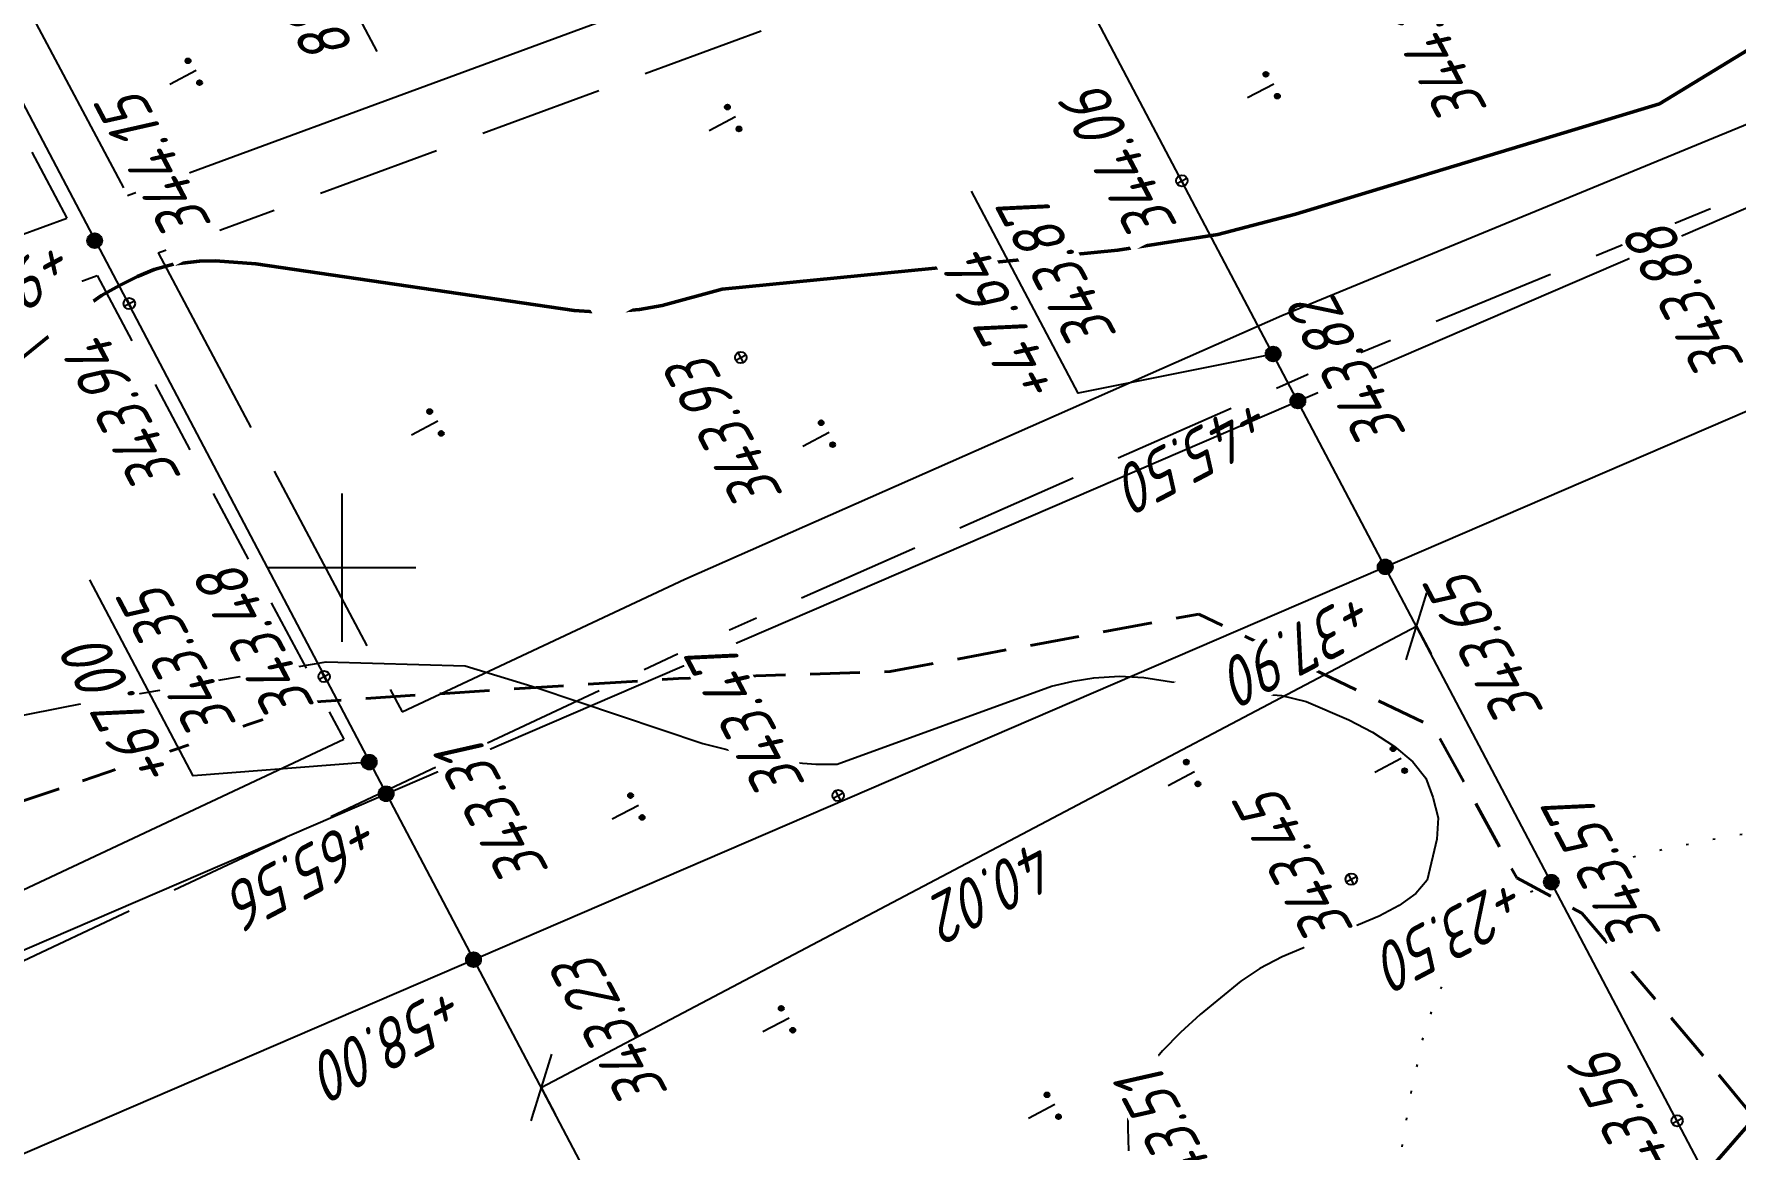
# Model space of a CAD drawing. Extents: x 1517488 to 1518012, y 2189588 to 2190112.
# Drawn here: x 1517687.6 to 1517756.4, y 2189876.4 to 2189921.6 of the extents above; entities that cross this region are included whole.
import ezdxf
from ezdxf.enums import TextEntityAlignment as Align

# ---------------------------------------------------------------- set-up
doc = ezdxf.new("R2010")
doc.units = 0
for name, pattern in [('ACAD_ISO10W100', [18, 12, -3, 0, -3]), ('IZ_HIDDEN', [3, 2, -1]), ('ИИDash_30_20', [5, 3, -2]), ('ИИDash_50_20', [7, 5, -2]), ('ИИDash_80_20', [10, 8, -2]), ('ИИDot', [1, 0, -1])]:
    doc.linetypes.add(name, pattern=pattern)
for name, color, linetype, lineweight in [('ИИ_ГЕОСЕТКА_025', 3, 'Continuous', 25), ('ИИ_ГИДРОЛОГИЯ_025', 150, 'Continuous', 25), ('ИИ_ГРАНИЦА_025', 7, 'Continuous', 25), ('ИИ_ДОРОГА_025', 7, 'Continuous', 25), ('ИИ_КОНТУР_025', 7, 'ИИDot', 25), ('ИИ_ОТМЕТКА_025', 7, 'Continuous', 25), ('ИИ_ПИКЕТАЖ_025', 7, 'Continuous', 25), ('ИИ_РАЗМЕР_025', 7, 'Continuous', 25), ('ИИ_РЕЛЬЕФ_025', 34, 'Continuous', 25), ('ИИ_РЕЛЬЕФ_050', 34, 'Continuous', 50), ('ИИ_ТРАССА_ТРУБ_025', 7, 'Continuous', 25), ('ИИ_УГОДЬЯ_025', 7, 'Continuous', 25)]:
    doc.layers.add(name, color=color, linetype=linetype, lineweight=lineweight)
doc.styles.add('VNIPISIMPLEXCUR', font='simplex.shx', dxfattribs={"width": 0.8, "oblique": 15})
doc.linetypes.add('ИИ05485', pattern='A,19.47,-0.53,[37,3dservice.shx,S=1.5,R=0,X=0,Y=0],-0.53,19.47', length=40)
doc.dimstyles.new('ИИ-1000-м-dm$0', dxfattribs={"dimtxt": 2.5, "dimasz": 2.5, "dimexe": 1.25, "dimexo": 0, "dimgap": 1, "dimtad": 1, "dimtoh": 1, "dimzin": 1, "dimdsep": 46, "dimtxsty": 'VNIPISIMPLEXCUR', "dimblk": 'OBLIQUE', "dimcen": 2.5, "dimaunit": 1, "dimazin": 0, "dimtfac": 1, "dimtmove": 1, "dimatfit": 2, "dimfxl": 1, "dimarcsym": 0})
doc.dimstyles.new('ИИ-1000-м-dm$2', dxfattribs={"dimtxt": 2.5, "dimasz": 2.5, "dimexe": 1.25, "dimexo": 0, "dimgap": 1, "dimtad": 2, "dimtoh": 1, "dimzin": 1, "dimdsep": 46, "dimtxsty": 'VNIPISIMPLEXCUR', "dimcen": 2.5, "dimaunit": 1, "dimazin": 0, "dimtfac": 1, "dimtmove": 1, "dimatfit": 2, "dimfxl": 1, "dimarcsym": 0})

# ---------------------------------------------------------------- blocks, each defined once
blk = doc.blocks.new('PICKET')
at = {"color": 0, "linetype": 'Continuous', "lineweight": 25}
for p, q in [((-0.23, 0), (0.23, 0)), ((0, 0.23), (0, -0.23))]:
    blk.add_line(p, q, dxfattribs=at)
blk.add_circle((0, 0), 0.23, dxfattribs=at)
at = {"color": 0, "linetype": 'Continuous', "style": 'VNIPISIMPLEXCUR', "oblique": 15, "width": 0.8}
blk.add_attdef('OTMETKA', (1.25, 0.3), '', height=2, dxfattribs=at)
at = {"color": 8, "linetype": 'Continuous', "style": 'VNIPISIMPLEXCUR', "oblique": 15, "width": 0.8, "flags": 1}
blk.add_attdef('NOMER', (1.25, -2.7), '', height=2, dxfattribs=at)
blk = doc.blocks.new('ИИ05407')
at = {"linetype": 'Continuous', "lineweight": 25}
h = blk.add_hatch(color=0, dxfattribs=at)
edge = h.paths.add_edge_path()
edge.add_arc((-0.5, 0.1), 0.1, 0, 360)
h = blk.add_hatch(color=0, dxfattribs=at)
edge = h.paths.add_edge_path()
edge.add_arc((0.5, 0.1), 0.1, 0, 360)
at = {"color": 0, "linetype": 'Continuous', "lineweight": 25}
blk.add_lwpolyline([(0, 0), (0, 1.2)], dxfattribs=at)
for centre in [(-0.5, 0.1), (0.5, 0.1)]:
    blk.add_circle(centre, 0.1, dxfattribs=at)
blk = doc.blocks.new('ИИ15002')
at = {"linetype": 'Continuous', "lineweight": 25}
h = blk.add_hatch(color=0, dxfattribs=at)
edge = h.paths.add_edge_path()
edge.add_arc((0, 0), 0.3, 0, 360)
at = {"color": 0, "linetype": 'Continuous', "lineweight": 25}
blk.add_circle((0, 0), 0.3, dxfattribs=at)
at = {"color": 0, "linetype": 'Continuous', "style": 'VNIPISIMPLEXCUR', "oblique": 15, "width": 0.8}
blk.add_attdef('STATIONING', (1, 1.3), '', height=2, rotation=90, dxfattribs=at)
at = {"color": 7, "linetype": 'Continuous', "style": 'VNIPISIMPLEXCUR', "oblique": 15, "width": 0.8}
blk.add_attdef('HEIGHT', text='', height=2, dxfattribs=at).set_placement((0, -1.3), align=Align.TOP_CENTER)
blk = doc.blocks.new('_Oblique')
at = {"color": 0, "linetype": 'ByBlock', "lineweight": -2}
blk.add_line((-0.5, -0.5), (0.5, 0.5), dxfattribs=at)
blk = doc.blocks.new('*D22')
at = {"layer": 'Defpoints', "color": 0, "transparency": 16777216}
for p in [(1517743.474, 2189897.625), (1517743.474, 2189897.625), (1517708.066, 2189878.973)]:
    blk.add_point(p, dxfattribs=at)
at = {"layer": 'ИИ_РАЗМЕР_025', "color": 0, "lineweight": -2, "transparency": 16777216}
for p, q in [((1517708.066, 2189878.973), (1517743.474, 2189897.625)), ((1517743.474, 2189897.625), (1517744.056, 2189896.519)), ((1517708.066, 2189878.973), (1517708.648, 2189877.867))]:
    blk.add_line(p, q, dxfattribs=at)
at = {"layer": 'ИИ_РАЗМЕР_025', "color": 0, "lineweight": -2, "transparency": 16777216, "xscale": 2, "yscale": 2, "zscale": 2}
for p, rotation in [((1517743.474, 2189897.625), 27.77979618592597), ((1517708.066, 2189878.973), 207.779796185926)]:
    blk.add_blockref('_Oblique', p, dxfattribs=dict(at, rotation=rotation))
at = {"layer": 'ИИ_РАЗМЕР_025', "color": 0, "transparency": 16777216, "insert": (1517726.469, 2189886.972), "char_height": 2, "attachment_point": 5, "rotation": 207.7798, "style": 'VNIPISIMPLEXCUR'}
blk.add_mtext('40.02', dxfattribs=at)
blk = doc.blocks.new('*D23')
at = {"layer": 'Defpoints', "color": 0, "transparency": 16777216}
for p in [(1517814.441, 2189993.765), (1517707.086, 2189966.699), (1517724.752, 2189945.437), (1517583.525, 2189878.795), (1517834.42, 2189724.983)]:
    blk.add_point(p, dxfattribs=at)
at = {"layer": 'ИИ_РАЗМЕР_025', "color": 0, "lineweight": -2, "transparency": 16777216}
for p, q in [((1517724.44, 2189943.751), (1517731.324, 2189944.207)), ((1517731.324, 2189944.207), (1517734.849, 2189937.516))]:
    blk.add_line(p, q, dxfattribs=at)
blk.add_arc((1517718.097, 2189945.797), 6.664, 315.03946, 9.20858, dxfattribs=at)
at = {"layer": 'ИИ_РАЗМЕР_025', "color": 0, "transparency": 16777216}
for points in [[(1517724.359, 2189946.761), (1517724.993, 2189946.966), (1517724.063, 2189948.767)], [(1517723.011, 2189940.82), (1517722.615, 2189941.356), (1517721.204, 2189939.901)]]:
    blk.add_solid(points, dxfattribs=at)
at = {"layer": 'ИИ_РАЗМЕР_025', "color": 0, "transparency": 16777216, "insert": (1517731.707, 2189939.852), "char_height": 2, "attachment_point": 5, "rotation": 117.7798, "style": 'VNIPISIMPLEXCUR'}
blk.add_mtext("88°41'", dxfattribs=at)
blk = doc.blocks.new('*D24')
at = {"layer": 'Defpoints', "color": 0, "transparency": 16777216}
for p in [(1517814.441, 2189993.765), (1517687.048, 2189924.909), (1517697, 2189900), (1517583.525, 2189878.795), (1517720.64, 2189855.08)]:
    blk.add_point(p, dxfattribs=at)
at = {"layer": 'ИИ_РАЗМЕР_025', "color": 0, "lineweight": -2, "transparency": 16777216}
for p, q in [((1517687.671, 2189926.226), (1517697.747, 2189927.842)), ((1517697.747, 2189927.842), (1517701.414, 2189920.882)), ((1517697, 2189900), (1517684.337, 2189924.061))]:
    blk.add_line(p, q, dxfattribs=at)
blk.add_arc((1517682.283, 2189927.965), 5.662, 318.10359, 6.12109, dxfattribs=at)
at = {"layer": 'ИИ_РАЗМЕР_025', "color": 0, "transparency": 16777216}
for points in [[(1517687.592, 2189928.475), (1517688.232, 2189928.662), (1517687.351, 2189930.489)], [(1517686.702, 2189923.922), (1517686.292, 2189924.447), (1517684.919, 2189922.955)]]:
    blk.add_solid(points, dxfattribs=at)
at = {"layer": 'ИИ_РАЗМЕР_025', "color": 0, "transparency": 16777216, "insert": (1517698.201, 2189923.353), "char_height": 2, "attachment_point": 5, "rotation": 117.7798, "style": 'VNIPISIMPLEXCUR'}
blk.add_mtext("88°43'", dxfattribs=at)
blk = doc.blocks.new('ИИ05012')
at = {"color": 0, "linetype": 'Continuous', "lineweight": 25, "flags": 128}
for points in [[(0, 3), (0, -3)], [(-3, 0), (3, 0)]]:
    blk.add_lwpolyline(points, dxfattribs=at)

msp = doc.modelspace()

# ---------------------------------------------------------------- linework, layer by layer
at = {"layer": 'ИИ_ГИДРОЛОГИЯ_025', "linetype": 'IZ_HIDDEN', "lineweight": 40, "flags": 128}
msp.add_lwpolyline([(1517890.671, 2189849.344), (1517885.537, 2189845.992), (1517880.868, 2189844.827), (1517876.66, 2189846.061), (1517875.192, 2189848.847), (1517874.271, 2189852.029), (1517870.315, 2189855.445), (1517868.231, 2189857.151), (1517865.163, 2189860.927), (1517861.656, 2189863.286), (1517858.873, 2189867.751), (1517856.858, 2189872.19), (1517853.696, 2189878.397), (1517848.122, 2189888.552), (1517845.295, 2189891.053), (1517842.513, 2189893.47), (1517836.704, 2189897.744), (1517832.914, 2189897.365), (1517822.644, 2189889.369), (1517816.612, 2189888.132), (1517811.258, 2189887.038), (1517805.59, 2189884.699), (1517800.433, 2189882.414), (1517794.369, 2189880.621), (1517788.083, 2189879.251), (1517781.757, 2189880.561), (1517775.523, 2189880.729), (1517771.961, 2189877.666), (1517770.301, 2189875.497), (1517766.201, 2189873.661), (1517760.935, 2189873.563), (1517759.875, 2189874.35), (1517759.123, 2189875.675), (1517758.017, 2189876.652), (1517757.341, 2189877.491), (1517754.807, 2189880.567), (1517750.157, 2189886.025), (1517747.525, 2189887.449), (1517744.168, 2189893.537), (1517734.67, 2189898.122), (1517722.185, 2189895.794), (1517713.62, 2189895.518), (1517698.952, 2189894.576), (1517685.404, 2189889.981), (1517675.898, 2189886.668), (1517653.849, 2189881.602), (1517648.858, 2189882.12), (1517644.076, 2189884.078), (1517641.732, 2189886.232), (1517639.205, 2189885.747), (1517634.695, 2189881.677), (1517626.017, 2189877.902), (1517620.833, 2189876.711)], dxfattribs=at)
at = {"layer": 'ИИ_ГРАНИЦА_025', "linetype": 'ИИ05485', "flags": 128}
for points in [[(1517600.229, 2189847.088), (1517837.788, 2189949.449)], [(1517841.319, 2189942.748), (1517603.77, 2189840.367)]]:
    msp.add_lwpolyline(points, dxfattribs=at)
at = {"layer": 'ИИ_ГРАНИЦА_025', "color": 150, "linetype": 'ACAD_ISO10W100', "lineweight": 50, "flags": 128}
msp.add_lwpolyline([(1517610.023, 2189842.253), (1517667.839, 2189853.324), (1517710.687, 2189861.518), (1517738.981, 2189863.402), (1517744.4, 2189863.763), (1517746.427, 2189865.453), (1517769.599, 2189892.059), (1517796.959, 2189888.246), (1517800.198, 2189889.632), (1517823.098, 2189905.935), (1517852.576, 2189911.147), (1517857.022, 2189912.618)], dxfattribs=at)
at = {"layer": 'ИИ_ДОРОГА_025', "flags": 128}
for points in [[(1517691.338, 2189915.047), (1517721.243, 2189926.069), (1517751.751, 2189939.408), (1517794.67, 2189957.828), (1517813.816, 2189968.465), (1517817.812, 2189970.917)], [(1517702.441, 2189894.163), (1517713.874, 2189899.531), (1517738.023, 2189910.203), (1517777.891, 2189926.628), (1517809.5, 2189939.539), (1517829.884, 2189948.004)], [(1517598.164, 2189872.939), (1517604.107, 2189875.964), (1517622.432, 2189888.125), (1517631.478, 2189894.063), (1517640.982, 2189899.265), (1517649.938, 2189902.769), (1517661.611, 2189905.522), (1517686, 2189913.08), (1517688.876, 2189914.14)], [(1517608.244, 2189853.806), (1517613.974, 2189856.09), (1517641.983, 2189866.693), (1517666.304, 2189877.194), (1517700.085, 2189893.056)]]:
    msp.add_lwpolyline(points, dxfattribs=at)
at = {"layer": 'ИИ_ДОРОГА_025', "linetype": 'ИИDash_50_20', "flags": 128}
for points in [[(1517692.57, 2189912.73), (1517722.215, 2189923.655), (1517752.785, 2189937.022), (1517795.817, 2189955.491), (1517815.128, 2189966.219), (1517819.027, 2189968.612)], [(1517671.359, 2189947.878), (1517684.327, 2189922.697), (1517688.876, 2189914.14)], [(1517609.463, 2189851.493), (1517614.916, 2189853.667), (1517642.959, 2189864.283), (1517667.372, 2189874.823), (1517714.952, 2189897.165), (1517739.044, 2189907.811), (1517778.877, 2189924.222), (1517810.49, 2189937.135), (1517831.101, 2189945.694)], [(1517599.376, 2189870.638), (1517605.419, 2189873.715), (1517623.864, 2189885.955), (1517632.818, 2189891.832), (1517642.085, 2189896.904), (1517650.714, 2189900.281), (1517662.295, 2189903.012), (1517686.835, 2189910.617), (1517690.108, 2189911.823)]]:
    msp.add_lwpolyline(points, dxfattribs=at)
at = {"layer": 'ИИ_ДОРОГА_025', "linetype": 'ИИDash_80_20', "flags": 128}
for points in [[(1517673.66, 2189949.09), (1517686.631, 2189923.903), (1517691.338, 2189915.047)], [(1517692.57, 2189912.73), (1517702.441, 2189894.163)]]:
    msp.add_lwpolyline(points, dxfattribs=at)
at = {"layer": 'ИИ_ДОРОГА_025', "linetype": 'ИИDash_30_20', "flags": 128}
msp.add_lwpolyline([(1517690.108, 2189911.823), (1517700.085, 2189893.056)], dxfattribs=at)
at = {"layer": 'ИИ_КОНТУР_025', "linetype": 'ИИDot', "flags": 128}
msp.add_lwpolyline([(1517792.117, 2189929.63), (1517789.137, 2189924.047), (1517787.686, 2189921.519), (1517786.261, 2189919.165), (1517784.863, 2189916.986), (1517783.491, 2189914.983), (1517782.145, 2189913.154), (1517779.577, 2189910.013), (1517775.754, 2189905.629), (1517774.115, 2189903.984), (1517773.043, 2189902.932), (1517772.051, 2189901.655), (1517770.782, 2189899.541), (1517767.66, 2189893.849), (1517767.117, 2189893.037), (1517766.555, 2189892.328), (1517765.973, 2189891.721), (1517765.372, 2189891.217), (1517764.75, 2189890.815), (1517764.109, 2189890.516), (1517762.771, 2189890.178), (1517759.139, 2189889.552), (1517755.941, 2189889.099), (1517753.358, 2189888.576), (1517750.615, 2189887.86), (1517748.879, 2189887.262), (1517747.435, 2189886.549), (1517746.823, 2189886.151), (1517746.283, 2189885.723), (1517745.817, 2189885.267), (1517745.424, 2189884.783), (1517744.758, 2189883.686), (1517744.183, 2189882.387), (1517743.702, 2189880.887), (1517743.152, 2189878.325), (1517742.669, 2189875.186), (1517742.639, 2189874.206), (1517742.824, 2189873.487), (1517743.233, 2189872.901), (1517743.851, 2189872.454), (1517744.64, 2189872.161), (1517746.524, 2189871.89), (1517748.795, 2189871.337), (1517752.123, 2189870.36), (1517753.366, 2189869.943), (1517754.523, 2189869.482), (1517755.594, 2189868.977), (1517758.443, 2189867.453), (1517759.874, 2189866.493), (1517761.775, 2189864.297), (1517765.39, 2189859.959), (1517766.488, 2189858.752), (1517769.771, 2189854.215), (1517771.731, 2189851.922), (1517773.807, 2189849.69), (1517774.639, 2189848.952), (1517775.577, 2189848.371), (1517776.62, 2189847.947), (1517777.769, 2189847.681), (1517779.025, 2189847.571), (1517780.386, 2189847.619), (1517781.853, 2189847.825), (1517783.426, 2189848.187), (1517784.983, 2189848.661), (1517786.402, 2189849.2), (1517787.683, 2189849.804), (1517788.826, 2189850.473), (1517789.831, 2189851.207), (1517790.698, 2189852.007), (1517791.427, 2189852.872), (1517792.018, 2189853.802), (1517794.283, 2189857.8), (1517795.31, 2189859.416), (1517795.638, 2189859.835), (1517796.018, 2189860.208), (1517796.451, 2189860.537), (1517796.936, 2189860.82), (1517797.475, 2189861.058), (1517798.709, 2189861.399), (1517800.106, 2189861.562), (1517801.37, 2189861.562), (1517802.454, 2189861.401), (1517803.358, 2189861.081), (1517804.08, 2189860.598), (1517804.374, 2189860.294), (1517804.622, 2189859.946), (1517804.984, 2189859.124), (1517805.164, 2189858.132), (1517805.187, 2189857.572), (1517805.149, 2189857), (1517805.036, 2189856.449), (1517804.848, 2189855.917), (1517804.585, 2189855.406), (1517804.246, 2189854.915), (1517803.832, 2189854.443), (1517803.343, 2189853.992), (1517802.207, 2189853.126), (1517801.699, 2189852.664), (1517801.254, 2189852.174), (1517800.871, 2189851.656), (1517800.551, 2189851.111), (1517800.294, 2189850.538), (1517800.099, 2189849.938), (1517799.792, 2189848.097), (1517799.572, 2189845.678), (1517799.566, 2189845.3), (1517799.631, 2189844.977), (1517799.827, 2189844.733), (1517800.153, 2189844.566), (1517800.61, 2189844.477), (1517801.197, 2189844.466), (1517802.763, 2189844.677), (1517806.625, 2189845.534), (1517809.011, 2189845.876), (1517810.326, 2189845.941), (1517810.918, 2189845.905), (1517811.49, 2189845.796), (1517812.043, 2189845.614), (1517812.574, 2189845.36), (1517813.086, 2189845.033), (1517813.578, 2189844.633), (1517814.05, 2189844.16), (1517814.502, 2189843.615), (1517814.888, 2189842.987), (1517815.166, 2189842.267), (1517815.333, 2189841.454), (1517815.391, 2189840.549), (1517815.34, 2189839.551), (1517815.179, 2189838.461), (1517814.908, 2189837.278), (1517814.528, 2189836.002)], dxfattribs=at)
at = {"layer": 'ИИ_ПИКЕТАЖ_025', "color": 4}
for points, elevation in [([(1517737.671, 2189908.64), (1517729.784, 2189907.053), (1517725.478, 2189915.227)], 343.87), ([(1517701.113, 2189892.131), (1517693.987, 2189891.578), (1517689.808, 2189899.512)], 343.35)]:
    msp.add_lwpolyline(points, dxfattribs=dict(at, elevation=elevation))
at = {"layer": 'ИИ_РЕЛЬЕФ_025', "elevation": 343.5}
msp.add_lwpolyline([(1517684.991, 2189893.61), (1517689.638, 2189894.527), (1517699.377, 2189896.186), (1517704.997, 2189896.026), (1517707.858, 2189895.154), (1517714.607, 2189892.891), (1517716.478, 2189892.419), (1517718.292, 2189892.121), (1517719.173, 2189892.052), (1517720.032, 2189892.047), (1517728.712, 2189895.202), (1517729.586, 2189895.41), (1517730.418, 2189895.548), (1517731.464, 2189895.605), (1517732.445, 2189895.552), (1517736.149, 2189894.97), (1517738.014, 2189894.823), (1517739.003, 2189894.581), (1517740.735, 2189893.839), (1517741.686, 2189893.337), (1517742.578, 2189892.766), (1517743.327, 2189892.143), (1517743.846, 2189891.481), (1517744.134, 2189890.715), (1517744.346, 2189889.879), (1517744.289, 2189889.015), (1517743.898, 2189887.353), (1517743.439, 2189886.816), (1517742.775, 2189886.337), (1517741.953, 2189885.899), (1517738.036, 2189884.252), (1517737.136, 2189883.787), (1517736.362, 2189883.271), (1517734.722, 2189881.922), (1517733.925, 2189881.196), (1517733.197, 2189880.449), (1517732.575, 2189879.691), (1517732.099, 2189878.933), (1517731.808, 2189878.186), (1517731.791, 2189877.319), (1517731.826, 2189876.413)], dxfattribs=at)
at = {"layer": 'ИИ_РЕЛЬЕФ_050', "elevation": 344}
msp.add_lwpolyline([(1517677.975, 2189901.119), (1517689.552, 2189910.502), (1517690.278, 2189911.003), (1517691.009, 2189911.417), (1517691.734, 2189911.776), (1517692.411, 2189912.064), (1517693.197, 2189912.274), (1517694.249, 2189912.397), (1517694.894, 2189912.407), (1517696.522, 2189912.293), (1517709.396, 2189910.404), (1517710.219, 2189910.353), (1517710.933, 2189910.348), (1517712.043, 2189910.437), (1517712.962, 2189910.607), (1517715.391, 2189911.258), (1517731.389, 2189912.843), (1517735.436, 2189913.473), (1517738.573, 2189914.292), (1517753.293, 2189918.765), (1517757.72, 2189921.452)], dxfattribs=at)
at = {"layer": 'ИИ_ТРАССА_ТРУБ_025', "color": 4}
for points in [[(1517834.42, 2189724.983), (1517707.086, 2189966.699)], [(1517799.013, 2189706.331), (1517750.65, 2189798.13), (1517720.64, 2189855.08), (1517697, 2189900)]]:
    msp.add_lwpolyline(points, dxfattribs=at)

# ---------------------------------------------------------------- block references
at = {"layer": 'ИИ_ГЕОСЕТКА_025'}
msp.add_blockref('ИИ05012', (1517700, 2189900), dxfattribs=at)
at = {"layer": 'ИИ_УГОДЬЯ_025', "rotation": 117.7797222222222}
for p in [(1517694.107, 2189920.105), (1517737.699, 2189919.561), (1517715.923, 2189918.235), (1517703.881, 2189905.918), (1517719.713, 2189905.463), (1517742.845, 2189892.276), (1517734.484, 2189891.738), (1517712.004, 2189890.383), (1517718.098, 2189881.774), (1517728.845, 2189878.276)]:
    msp.add_blockref('ИИ05407', p, dxfattribs=at)

# ---------------------------------------------------------------- next in the draw order: wipeouts: each hides what was drawn before it
at = {"lineweight": 0}
for points, layer in [([(1517746.532, 2189918.57), (1517742.779, 2189925.694), (1517740.762, 2189924.631), (1517744.514, 2189917.507)], 'ИИ_ОТМЕТКА_025'), ([(1517756.914, 2189908.238), (1517752.959, 2189915.745), (1517750.942, 2189914.682), (1517754.896, 2189907.175)], 'ИИ_ОТМЕТКА_025'), ([(1517718.038, 2189902.962), (1517714.047, 2189910.536), (1517712.03, 2189909.474), (1517716.02, 2189901.899)], 'ИИ_ОТМЕТКА_025'), ([(1517718.936, 2189891.269), (1517714.91, 2189898.911), (1517712.893, 2189897.849), (1517716.918, 2189890.207)], 'ИИ_ОТМЕТКА_025'), ([(1517736.087, 2189874.455), (1517732.38, 2189881.491), (1517730.363, 2189880.428), (1517734.069, 2189873.393)], 'ИИ_ОТМЕТКА_025'), ([(1517729.195, 2189907.318), (1517725.146, 2189915.003), (1517723.129, 2189913.94), (1517727.178, 2189906.255)], 'ИИ_ПИКЕТАЖ_025'), ([(1517688.494, 2189913.469), (1517680.695, 2189909.361), (1517681.758, 2189907.344), (1517689.557, 2189911.452)], 'ИИ_ПИКЕТАЖ_025'), ([(1517737.357, 2189906.079), (1517729.581, 2189901.983), (1517730.643, 2189899.966), (1517738.419, 2189904.062)], 'ИИ_ПИКЕТАЖ_025'), ([(1517749.139, 2189893.581), (1517745.184, 2189901.089), (1517743.167, 2189900.026), (1517747.121, 2189892.519)], 'ИИ_ПИКЕТАЖ_025'), ([(1517693.456, 2189891.773), (1517689.359, 2189899.549), (1517687.342, 2189898.487), (1517691.438, 2189890.711)], 'ИИ_ПИКЕТАЖ_025'), ([(1517741.075, 2189899.242), (1517733.299, 2189895.146), (1517734.362, 2189893.129), (1517742.138, 2189897.225)], 'ИИ_ПИКЕТАЖ_025'), ([(1517708.838, 2189887.26), (1517705.132, 2189894.296), (1517703.115, 2189893.233), (1517706.821, 2189886.198)], 'ИИ_ПИКЕТАЖ_025'), ([(1517700.89, 2189890.217), (1517693.159, 2189886.145), (1517694.221, 2189884.127), (1517701.952, 2189888.2)], 'ИИ_ПИКЕТАЖ_025'), ([(1517747.24, 2189887.685), (1517739.465, 2189883.589), (1517740.527, 2189881.572), (1517748.303, 2189885.668)], 'ИИ_ПИКЕТАЖ_025'), ([(1517713.745, 2189878.116), (1517709.755, 2189885.69), (1517707.738, 2189884.628), (1517711.728, 2189877.053)], 'ИИ_ПИКЕТАЖ_025'), ([(1517704.306, 2189883.286), (1517696.53, 2189879.19), (1517697.592, 2189877.173), (1517705.368, 2189881.269)], 'ИИ_ПИКЕТАЖ_025')]:
    msp.add_wipeout(points, dxfattribs=at).dxf.layer = layer

# ---------------------------------------------------------------- next in the draw order: block references
at = {"layer": 'ИИ_ОТМЕТКА_025'}
ref = msp.add_blockref('PICKET', (1517745.2, 2189922.92, 344.14), dxfattribs=dict(at, rotation=117.7797222222222))
ref.add_attrib('OTMETKA', '344.14', (1517746.39, 2189918.538, 344.14), dxfattribs={"layer": '0', "color": 0, "height": 2, "rotation": 117.77972, "style": 'VNIPISIMPLEXCUR', "oblique": 15, "width": 0.8})
ref = msp.add_blockref('PICKET', (1517757.62, 2189907.24, 343.88), dxfattribs=dict(at, rotation=117.7797222222222))
ref.add_attrib('OTMETKA', '343.88', (1517756.772, 2189908.206, 343.88), dxfattribs={"layer": '0', "color": 0, "height": 2, "rotation": 117.77972, "style": 'VNIPISIMPLEXCUR', "oblique": 15, "width": 0.8})
ref = msp.add_blockref('PICKET', (1517716.14, 2189908.5, 343.93), dxfattribs=dict(at, rotation=117.7797222222222))
ref.add_attrib('OTMETKA', '343.93', (1517717.896, 2189902.93, 343.93), dxfattribs={"layer": '0', "color": 0, "height": 2, "rotation": 117.77972, "style": 'VNIPISIMPLEXCUR', "oblique": 15, "width": 0.8})
ref = msp.add_blockref('PICKET', (1517720.078, 2189890.777, 343.47), dxfattribs=dict(at, rotation=117.7797222222222))
ref.add_attrib('OTMETKA', '343.47', (1517718.794, 2189891.237, 343.47), dxfattribs={"layer": '0', "color": 0, "height": 2, "rotation": 117.77972, "style": 'VNIPISIMPLEXCUR', "oblique": 15, "width": 0.8})
ref = msp.add_blockref('PICKET', (1517735.927, 2189873.073, 343.51), dxfattribs=dict(at, rotation=117.7797222222222))
ref.add_attrib('OTMETKA', '343.51', (1517735.945, 2189874.424, 343.51), dxfattribs={"layer": '0', "color": 0, "height": 2, "rotation": 117.77972, "style": 'VNIPISIMPLEXCUR', "oblique": 15, "width": 0.8})
at = {"layer": 'ИИ_ПИКЕТАЖ_025', "color": 4}
ref = msp.add_blockref('ИИ15002', (1517742.206, 2189900.031, 343.65), dxfattribs=dict(at, rotation=117.7797964559177))
ref.add_attrib('STATIONING', '+37.90', (1517741.22, 2189899.16, 343.65), dxfattribs={"layer": '0', "color": 0, "linetype": 'Continuous', "height": 2, "rotation": 207.7798, "style": 'VNIPISIMPLEXCUR', "oblique": 15, "width": 0.8})
ref.add_attrib('HEIGHT', '343.65', dxfattribs={"layer": '0', "color": 7, "linetype": 'Continuous', "height": 2, "rotation": 117.7798, "style": 'VNIPISIMPLEXCUR', "oblique": 15, "width": 0.8}).set_placement((1517745.381, 2189896.123, 343.65), align=Align.TOP_CENTER)

# ---------------------------------------------------------------- next in the draw order: wipeouts: each hides what was drawn before it
at = {"lineweight": 0}
for points, layer in [([(1517693.705, 2189903.669), (1517689.81, 2189911.062), (1517687.793, 2189910), (1517691.688, 2189902.606)], 'ИИ_ОТМЕТКА_025'), ([(1517741.12, 2189885.38), (1517737.165, 2189892.887), (1517735.148, 2189891.825), (1517739.103, 2189884.317)], 'ИИ_ОТМЕТКА_025'), ([(1517754.574, 2189874.887), (1517750.655, 2189882.326), (1517748.638, 2189881.264), (1517752.557, 2189873.824)], 'ИИ_ОТМЕТКА_025'), ([(1517711.371, 2189871.183), (1517707.594, 2189878.353), (1517705.577, 2189877.291), (1517709.354, 2189870.121)], 'ИИ_ОТМЕТКА_025'), ([(1517695.255, 2189913.269), (1517691.442, 2189920.507), (1517689.425, 2189919.444), (1517693.238, 2189912.207)], 'ИИ_ПИКЕТАЖ_025'), ([(1517731.869, 2189908.811), (1517727.843, 2189916.453), (1517725.826, 2189915.39), (1517729.852, 2189907.748)], 'ИИ_ПИКЕТАЖ_025'), ([(1517744.095, 2189903.229), (1517740.152, 2189910.713), (1517738.135, 2189909.651), (1517742.078, 2189902.166)], 'ИИ_ПИКЕТАЖ_025'), ([(1517696.278, 2189893.051), (1517692.323, 2189900.558), (1517690.306, 2189899.496), (1517694.261, 2189891.988)], 'ИИ_ПИКЕТАЖ_025'), ([(1517753.906, 2189884.579), (1517749.88, 2189892.222), (1517747.863, 2189891.159), (1517751.889, 2189883.517)], 'ИИ_ПИКЕТАЖ_025'), ([(1517715.588, 2189915.286), (1517709.263, 2189911.954), (1517710.413, 2189909.77), (1517716.738, 2189913.102)], 'ИИ_РАЗМЕР_025')]:
    msp.add_wipeout(points, dxfattribs=at).dxf.layer = layer

# ---------------------------------------------------------------- next in the draw order: block references
at = {"layer": 'ИИ_ОТМЕТКА_025'}
ref = msp.add_blockref('PICKET', (1517691.41, 2189910.68, 343.94), dxfattribs=dict(at, rotation=117.7797222222222))
ref.add_attrib('OTMETKA', '343.94', (1517693.564, 2189903.637, 343.94), dxfattribs={"layer": '0', "color": 0, "linetype": 'Continuous', "height": 2, "rotation": 117.77972, "style": 'VNIPISIMPLEXCUR', "oblique": 15, "width": 0.8})
ref = msp.add_blockref('PICKET', (1517740.833, 2189887.395, 343.45), dxfattribs=dict(at, rotation=117.7797222222222))
ref.add_attrib('OTMETKA', '343.45', (1517740.978, 2189885.348, 343.45), dxfattribs={"layer": '0', "color": 0, "height": 2, "rotation": 117.77972, "style": 'VNIPISIMPLEXCUR', "oblique": 15, "width": 0.8})
ref = msp.add_blockref('PICKET', (1517754.009, 2189877.626, 343.56), dxfattribs=dict(at, rotation=117.7797222222222))
ref.add_attrib('OTMETKA', '343.56', (1517754.433, 2189874.855, 343.56), dxfattribs={"layer": '0', "color": 0, "linetype": 'Continuous', "height": 2, "rotation": 117.77972, "style": 'VNIPISIMPLEXCUR', "oblique": 15, "width": 0.8})
at = {"layer": 'ИИ_ПИКЕТАЖ_025', "color": 4}
ref = msp.add_blockref('ИИ15002', (1517690.01, 2189913.228, 344.15), dxfattribs=dict(at, rotation=117.7789050559178))
ref.add_attrib('STATIONING', '+90.85', (1517688.639, 2189913.387, 344.15), dxfattribs={"layer": '0', "color": 0, "linetype": 'Continuous', "height": 2, "rotation": 207.77972, "style": 'VNIPISIMPLEXCUR', "oblique": 15, "width": 0.8})
ref.add_attrib('HEIGHT', '344.15', dxfattribs={"layer": '0', "color": 7, "linetype": 'Continuous', "height": 2, "rotation": 117.77891, "style": 'VNIPISIMPLEXCUR', "oblique": 15, "width": 0.8}).set_placement((1517691.569, 2189915.676), align=Align.TOP_CENTER)
at = {"layer": 'ИИ_ПИКЕТАЖ_025', "color": 4, "rotation": 117.7797964559177}
msp.add_blockref('ИИ15002', (1517738.672, 2189906.741, 343.82), dxfattribs=at).add_auto_attribs({'STATIONING': '+45.50', 'HEIGHT': '343.82'})
at = {"layer": 'ИИ_ПИКЕТАЖ_025', "color": 4}
ref = msp.add_blockref('ИИ15002', (1517701.796, 2189890.852, 343.31), dxfattribs=dict(at, rotation=117.7789050559178))
ref.add_attrib('STATIONING', '+65.56', (1517701.034, 2189890.135, 343.31), dxfattribs={"layer": '0', "color": 0, "linetype": 'Continuous', "height": 2, "rotation": 207.77972, "style": 'VNIPISIMPLEXCUR', "oblique": 15, "width": 0.8})
ref.add_attrib('HEIGHT', '343.31', dxfattribs={"layer": '0', "color": 7, "linetype": 'Continuous', "height": 2, "rotation": 117.77891, "style": 'VNIPISIMPLEXCUR', "oblique": 15, "width": 0.8}).set_placement((1517705.24, 2189889.498, 343.31), align=Align.TOP_CENTER)
ref = msp.add_blockref('ИИ15002', (1517748.925, 2189887.278, 343.57), dxfattribs=dict(at, rotation=117.7797964559177))
ref.add_attrib('STATIONING', '+23.50', (1517747.385, 2189887.603, 171.785), dxfattribs={"layer": '0', "color": 0, "linetype": 'Continuous', "height": 2, "rotation": 207.7798, "style": 'VNIPISIMPLEXCUR', "oblique": 15, "width": 0.8})
ref.add_attrib('HEIGHT', '343.57', dxfattribs={"layer": '0', "color": 7, "linetype": 'Continuous', "height": 2, "rotation": 117.7798, "style": 'VNIPISIMPLEXCUR', "oblique": 15, "width": 0.8}).set_placement((1517750.148, 2189887.121, 171.785), align=Align.TOP_CENTER)
ref = msp.add_blockref('ИИ15002', (1517705.333, 2189884.139, 343.23), dxfattribs=dict(at, rotation=117.7789050559178))
ref.add_attrib('STATIONING', '+58.00', (1517704.45, 2189883.204, 343.23), dxfattribs={"layer": '0', "color": 0, "linetype": 'Continuous', "height": 2, "rotation": 207.77972, "style": 'VNIPISIMPLEXCUR', "oblique": 15, "width": 0.8})
ref.add_attrib('HEIGHT', '343.23', dxfattribs={"layer": '0', "color": 7, "linetype": 'Continuous', "height": 2, "rotation": 117.77891, "style": 'VNIPISIMPLEXCUR', "oblique": 15, "width": 0.8}).set_placement((1517709.988, 2189880.657, 343.23), align=Align.TOP_CENTER)

# ---------------------------------------------------------------- next in the draw order: dimensions: what is measured, and where the dimension line sits
at = {"layer": 'ИИ_РАЗМЕР_025'}
dim = msp.add_aligned_dim(p1=(1517708.066, 2189878.973), p2=(1517743.474, 2189897.625), distance=0, dimstyle='ИИ-1000-м-dm$0', override={"dimtxt": 2, "dimasz": 2, "dimgap": 0.5}, dxfattribs=at)
dim.commit()
dim.dimension.update_dxf_attribs({"geometry": '*D22', "text_midpoint": (1517726.469, 2189886.972)})

# ---------------------------------------------------------------- next in the draw order: wipeouts: each hides what was drawn before it
at = {"lineweight": 0}
for points, layer in [([(1517733.99, 2189913.857), (1517730.071, 2189921.296), (1517728.054, 2189920.234), (1517731.973, 2189912.794)], 'ИИ_ОТМЕТКА_025'), ([(1517699.098, 2189894.418), (1517695.144, 2189901.925), (1517693.126, 2189900.862), (1517697.081, 2189893.356)], 'ИИ_ОТМЕТКА_025'), ([(1517701.206, 2189920.669), (1517697.684, 2189927.355), (1517695.14, 2189926.015), (1517698.662, 2189919.328)], 'ИИ_РАЗМЕР_025')]:
    msp.add_wipeout(points, dxfattribs=at).dxf.layer = layer

# ---------------------------------------------------------------- next in the draw order: block references
at = {"layer": 'ИИ_ОТМЕТКА_025'}
ref = msp.add_blockref('PICKET', (1517733.978, 2189915.652, 344.06), dxfattribs=dict(at, rotation=117.7797222222222))
ref.add_attrib('OTMETKA', '344.06', (1517733.849, 2189913.825, 344.06), dxfattribs={"layer": '0', "color": 0, "linetype": 'Continuous', "height": 2, "rotation": 117.77972, "style": 'VNIPISIMPLEXCUR', "oblique": 15, "width": 0.8})
ref = msp.add_blockref('PICKET', (1517699.29, 2189895.59, 343.48), dxfattribs=dict(at, rotation=117.7797222222222))
ref.add_attrib('OTMETKA', '343.48', (1517698.957, 2189894.386, 343.48), dxfattribs={"layer": '0', "color": 0, "linetype": 'Continuous', "height": 2, "rotation": 117.77972, "style": 'VNIPISIMPLEXCUR', "oblique": 15, "width": 0.8})
at = {"layer": 'ИИ_ПИКЕТАЖ_025', "color": 4}
ref = msp.add_blockref('ИИ15002', (1517737.671, 2189908.64, 343.87), dxfattribs=dict(at, rotation=117.7797959159178))
ref.add_attrib('STATIONING', '+47.64', (1517729.113, 2189907.173, 343.87), dxfattribs={"layer": '0', "color": 0, "linetype": 'Continuous', "height": 2, "rotation": 117.7798, "style": 'VNIPISIMPLEXCUR', "oblique": 15, "width": 0.8})
ref.add_attrib('HEIGHT', '343.87', dxfattribs={"layer": '0', "color": 7, "linetype": 'Continuous', "height": 2, "rotation": 117.7798, "style": 'VNIPISIMPLEXCUR', "oblique": 15, "width": 0.8}).set_placement((1517728.112, 2189911.352, 343.87), align=Align.TOP_CENTER)
ref = msp.add_blockref('ИИ15002', (1517701.113, 2189892.131, 343.35), dxfattribs=dict(at, rotation=117.7789050559178))
ref.add_attrib('STATIONING', '+67.00', (1517693.374, 2189891.629, 343.35), dxfattribs={"layer": '0', "color": 0, "linetype": 'Continuous', "height": 2, "rotation": 117.77972, "style": 'VNIPISIMPLEXCUR', "oblique": 15, "width": 0.8})
ref.add_attrib('HEIGHT', '343.35', dxfattribs={"layer": '0', "color": 7, "linetype": 'Continuous', "height": 2, "rotation": 117.77891, "style": 'VNIPISIMPLEXCUR', "oblique": 15, "width": 0.8}).set_placement((1517692.52, 2189895.592, 343.35), align=Align.TOP_CENTER)

# ---------------------------------------------------------------- next in the draw order: dimensions: what is measured, and where the dimension line sits
at = {"layer": 'ИИ_РАЗМЕР_025'}
for base, line2, picture, middle in [((1517724.752, 2189945.437), ((1517834.42, 2189724.983), (1517707.086, 2189966.699)), '*D23', (1517731.707, 2189939.852)), ((1517687.048, 2189924.909), ((1517720.64, 2189855.08), (1517697, 2189900)), '*D24', (1517698.201, 2189923.353))]:
    dim = msp.add_angular_dim_2l(base=base, line1=((1517814.441, 2189993.765), (1517583.525, 2189878.795)), line2=line2, dimstyle='ИИ-1000-м-dm$2', override={"dimtxt": 2, "dimasz": 2, "dimgap": 0.5}, dxfattribs=at)
    dim.commit()
    dim.dimension.update_dxf_attribs({"geometry": picture, "text_midpoint": middle, "dimtype": 162})

doc.saveas('drawing.dxf')
